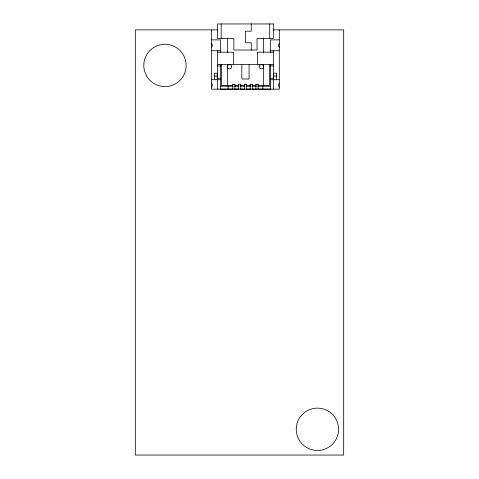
<?xml version="1.0" encoding="UTF-8"?>
<svg xmlns="http://www.w3.org/2000/svg" width="479" height="479" viewBox="0 0 479 479"><rect width="100%" height="100%" fill="white"/><g stroke="black" fill="none" stroke-linecap="round" stroke-linejoin="round"><path stroke-width="0.72" d="M217.508 29.878L135.323 29.878L135.323 455.05L343.677 455.05L343.677 29.878L273.347 29.878M211.778 39.883L220.472 39.883L220.472 52.193M279.137 39.883L270.443 39.883L270.443 52.193M211.778 50.75L220.472 50.75M270.443 50.75L279.137 50.75M217.574 52.193L233.507 52.193L233.507 64.509M273.341 52.193L257.409 52.193L257.409 64.509M217.574 64.509L273.341 64.509M217.574 65.958L220.472 65.958M270.443 65.958L273.341 65.958M214.317 76.095L217.215 76.095M273.707 76.095L276.599 76.095M217.574 78.269L220.472 78.269M270.443 78.269L273.341 78.269M211.778 79.718L220.472 79.718M270.443 79.718L279.137 79.718M232.782 84.424L234.955 84.424M238.578 84.424L240.751 84.424M244.374 84.424L246.547 84.424M250.164 84.424L252.337 84.424M255.96 84.424L258.133 84.424M232.782 85.513L221.555 85.513L221.555 64.509M234.955 85.513L238.578 85.513M240.751 85.513L244.374 85.513M246.547 85.513L250.164 85.513M252.337 85.513L255.96 85.513M258.133 85.513L269.36 85.513L269.36 64.509M220.112 86.238L233.147 86.238M234.596 86.238L238.937 86.238M240.386 86.238L244.733 86.238M246.182 86.238L250.529 86.238M251.978 86.238L256.325 86.238M257.768 86.238L270.809 86.238M220.112 89.13L233.147 89.13M234.596 89.13L238.937 89.13M240.386 89.13L244.733 89.13M246.182 89.13L250.529 89.13M251.978 89.13L256.325 89.13M257.768 89.13L270.809 89.13M279.305 29.878L279.305 89.166L211.55 89.166L211.55 29.878M276.599 79.718L276.599 73.197L273.707 73.197L273.707 79.718M273.341 50.75L273.341 89.13M270.443 64.509L270.443 89.16M269.719 23.95L269.719 38.434M263.564 37.889L263.564 52.678M263.564 64.509L263.564 85.513M262.839 86.238L262.839 89.13M258.133 84.065L258.133 89.13M255.96 84.065L255.96 89.13M252.337 84.065L252.337 89.13M251.253 23.95L251.253 31.195L245.458 31.195L245.458 42.781L251.253 42.781L251.253 50.026M250.164 84.065L250.164 89.13M249.08 64.509L249.08 78.993L241.835 78.993L241.835 64.509M246.547 84.065L246.547 89.13M244.374 84.065L244.374 89.13M240.751 84.065L240.751 89.13M238.578 84.065L238.578 89.13M234.955 84.065L234.955 89.13M232.782 84.065L232.782 89.13M228.076 86.238L228.076 89.13M227.351 37.889L227.351 52.678M227.351 64.509L227.351 85.513M221.196 23.95L221.196 38.434M220.472 64.509L220.472 89.16M217.574 50.75L217.574 89.13M217.215 79.718L217.215 73.197L214.317 73.197L214.317 79.718M279.389 47.235A2.718 2.718 0 0 1 279.389 43.397M211.526 43.397A2.718 2.718 0 0 1 211.526 47.235M279.389 87.07A2.718 2.718 0 0 1 279.389 83.226M211.526 83.226A2.718 2.718 0 0 1 211.526 87.07M273.341 23.95L217.574 23.95L217.574 38.434L233.872 38.434L233.872 50.026L257.043 50.026L257.043 38.434L273.317 38.434L273.341 23.95M146.634 76.041L144.514 70.934A21.172 21.172 0 0 1 168.644 44.601A21.172 21.172 0 0 1 182.313 77.598A21.172 21.172 0 0 1 146.634 76.041M306.835 447.637A21.172 21.172 0 0 0 338.593 429.304A21.172 21.172 0 0 0 306.835 410.964A21.172 21.172 0 0 0 306.835 447.637M260.307 68.563A2.173 2.173 0 0 0 263.564 66.683A2.173 2.173 0 0 0 260.307 64.797A2.173 2.173 0 0 0 260.307 68.563M227.986 68.216A2.173 2.173 0 0 0 231.626 67.246A2.173 2.173 0 0 0 228.962 64.581A2.173 2.173 0 0 0 227.986 68.216"/></g></svg>
